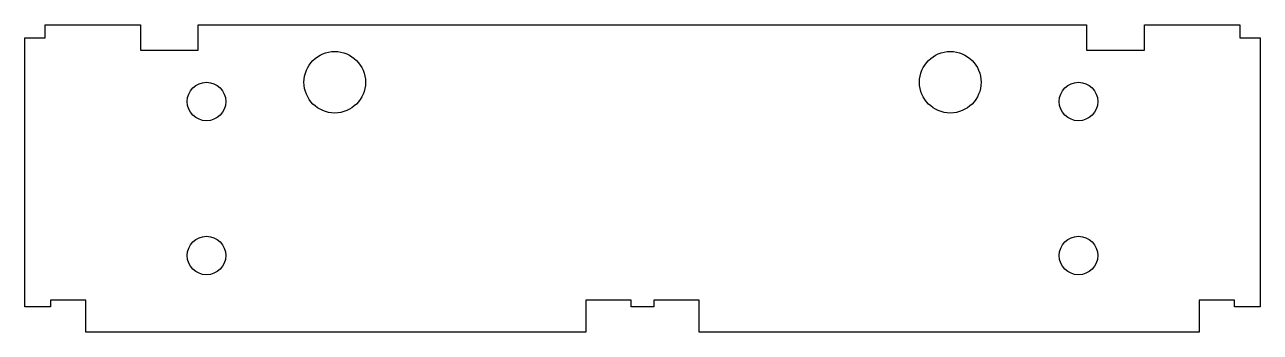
# Model space of a CAD drawing. Header units: inches. Extents: x 0 to 24.1, y 0 to 6.
import ezdxf

# ---------------------------------------------------------------- set-up
doc = ezdxf.new("R2010")
doc.units = ezdxf.units.IN
doc.header["$MEASUREMENT"] = 0
doc.layers.add('CUT', color=7, linetype='Continuous')

msp = doc.modelspace()

# ---------------------------------------------------------------- linework, layer by layer
at = {"layer": 'CUT'}
for p, q in [((0.399, 5.746), (0.399, 6)), ((0.399, 6), (2.258, 6)), ((2.258, 6), (2.258, 5.5)), ((3.384, 5.5), (3.384, 6)), ((3.384, 6), (20.703, 6)), ((20.703, 6), (20.703, 5.5)), ((21.83, 5.5), (21.83, 6)), ((21.83, 6), (23.689, 6)), ((23.689, 6), (23.689, 5.746)), ((0, 0.499), (0, 5.746)), ((0, 5.746), (0.399, 5.746)), ((23.689, 5.746), (24.088, 5.746)), ((24.088, 5.746), (24.088, 0.499)), ((2.258, 5.5), (3.384, 5.5)), ((20.703, 5.5), (21.83, 5.5)), ((0.5, 0.499), (0, 0.499)), ((1.191, 0.624), (0.5, 0.624)), ((0.5, 0.624), (0.5, 0.499)), ((1.191, 0), (1.191, 0.624)), ((11.821, 0.624), (10.941, 0.624)), ((10.941, 0.624), (10.941, 0)), ((11.821, 0.499), (11.821, 0.624)), ((12.267, 0.499), (11.821, 0.499)), ((13.147, 0.624), (12.267, 0.624)), ((12.267, 0.624), (12.267, 0.499)), ((13.147, 0), (13.147, 0.624)), ((23.588, 0.624), (22.897, 0.624)), ((22.897, 0.624), (22.897, 0)), ((23.588, 0.499), (23.588, 0.624)), ((24.088, 0.499), (23.588, 0.499)), ((10.941, 0), (1.191, 0)), ((22.897, 0), (13.147, 0))]:
    msp.add_line(p, q, dxfattribs=at)
for centre, radius in [((6.044, 4.877), 0.6), ((18.044, 4.877), 0.6), ((3.544, 4.501), 0.375), ((20.544, 4.501), 0.375), ((3.544, 1.497), 0.375), ((20.544, 1.497), 0.375)]:
    msp.add_circle(centre, radius, dxfattribs=at)

doc.saveas('drawing.dxf')
